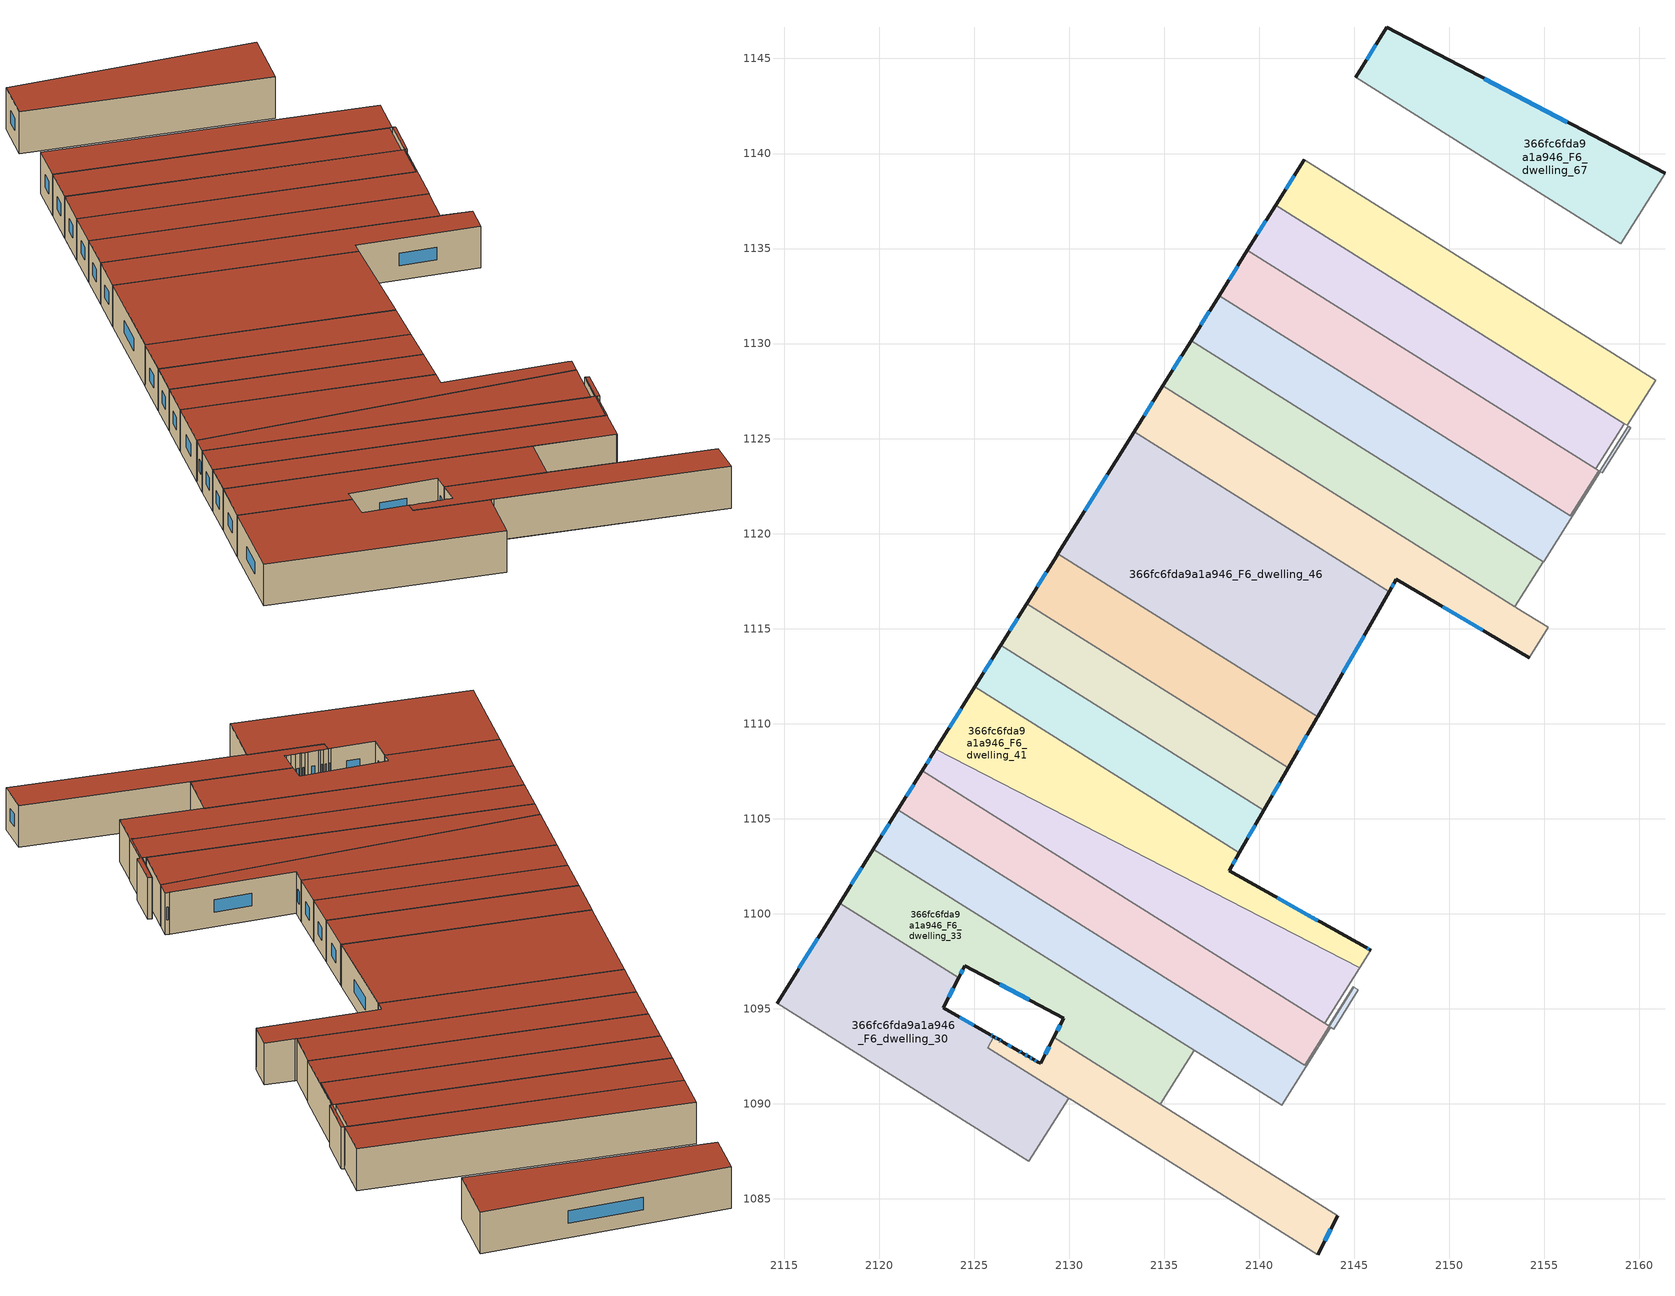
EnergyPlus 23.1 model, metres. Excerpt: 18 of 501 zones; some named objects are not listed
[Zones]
366fc6fda9a1a946_F6_dwelling_30
 floor to 366fc6fda9a1a946_F5_dwelling_30 (EU_floor_Construction): 2124.19,1096.63 2123.37,1095.07 2126.02,1093.54 2125.72,1092.96 2129.97,1090.3 2127.88,1086.98 2114.63,1095.29 2117.92,1100.57 z18
 wall outside (EU_wall_Construction): 2126.02,1093.54 2125.84,1093.65 2123.37,1095.07 2124.19,1096.63 / 2117.92,1100.57 2114.63,1095.29 z18:21
 wall to 366fc6fda9a1a946_F6_dwelling_33 (EU_wall_Construction): 2124.19,1096.63 2117.92,1100.57 z18:21
 wall to 366fc6fda9a1a946_F6_dwelling_28 (EU_wall_Construction): 2114.63,1095.29 2127.87,1086.99 2127.88,1086.98 2129.97,1090.3 z18:21
 wall to 366fc6fda9a1a946_F6_dwelling_32 (EU_wall_Construction): 2129.97,1090.3 2125.72,1092.96 2126.02,1093.54 z18:21
 window (EU_Window_Construction): 2123.65,1095.62 2123.9,1096.08 / 2124.97,1094.14 2124.23,1094.57 / 2125.96,1093.58 2125.9,1093.61 / 2116.77,1098.72 2115.78,1097.14 z19.05:19.95
 roof outside (EU_roof_Construction): 2127.88,1086.98 2129.97,1090.3 2125.72,1092.96 2126.02,1093.54 2123.37,1095.07 2124.19,1096.63 2117.92,1100.57 2114.63,1095.29 z21
366fc6fda9a1a946_F6_dwelling_32
 floor to 366fc6fda9a1a946_F5_dwelling_32 (EU_floor_Construction): 2144.14,1084.12 2143.09,1082.07 2125.72,1092.96 2126.03,1093.54 2126.28,1093.39 2126.47,1093.29 2126.54,1093.25 2127.18,1092.88 2127.32,1092.8 2127.53,1092.68 2127.59,1092.65 2127.89,1092.47 2128.11,1092.35 2128.37,1092.2 2128.5,1092.12 2129.2,1093.49 z18
 wall outside (EU_wall_Construction): 2129.2,1093.49 2128.5,1092.12 2128.37,1092.2 2128.11,1092.35 2127.89,1092.47 2127.59,1092.65 2127.53,1092.68 2127.32,1092.8 2127.18,1092.88 2126.54,1093.25 2126.47,1093.29 2126.28,1093.39 2126.03,1093.54 / 2143.09,1082.07 2144.14,1084.12 z18:21
 wall to 366fc6fda9a1a946_F6_dwelling_34 (EU_wall_Construction): 2144.14,1084.12 2134.79,1089.98 z18:21
 wall to 366fc6fda9a1a946_F6_dwelling_31 (EU_wall_Construction): 2130.17,1090.18 2143.09,1082.07 z18:21
 wall to 366fc6fda9a1a946_F6_dwelling_33 (EU_wall_Construction): 2134.79,1089.98 2129.2,1093.49 z18:21
 wall to 366fc6fda9a1a946_F6_dwelling_28 (EU_wall_Construction): 2129.97,1090.3 2130.04,1090.26 2130.17,1090.18 z18:21
 window (EU_Window_Construction): 2126.19,1093.45 2126.12,1093.49 / 2126.4,1093.32 2126.35,1093.36 / 2126.95,1093.01 2126.77,1093.12 / 2127.46,1092.72 2127.4,1092.76 / 2127.78,1092.54 2127.69,1092.59 / 2128.03,1092.39 2127.96,1092.43 / 2128.28,1092.25 2128.2,1092.3 / 2128.95,1093.01 2128.74,1092.6 / 2143.46,1082.79 2143.77,1083.4 z19.05:19.95
 roof outside (EU_roof_Construction): 2143.09,1082.07 2144.14,1084.12 2129.2,1093.49 2128.5,1092.12 2128.37,1092.2 2128.11,1092.35 2127.89,1092.47 2127.59,1092.65 2127.53,1092.68 2127.32,1092.8 2127.18,1092.88 2126.54,1093.25 2126.47,1093.29 2126.28,1093.39 2126.03,1093.54 2125.72,1092.96 z21
366fc6fda9a1a946_F6_dwelling_33
 floor to 366fc6fda9a1a946_F5_dwelling_33 (EU_floor_Construction): 2136.57,1092.83 2134.79,1089.98 2129.2,1093.49 2129.71,1094.49 2124.52,1097.26 2124.19,1096.63 2117.92,1100.57 2119.7,1103.41 z18
 wall outside (EU_wall_Construction): 2124.19,1096.63 2124.52,1097.26 2129.71,1094.49 2129.2,1093.49 / 2119.7,1103.41 2117.92,1100.57 z18:21
 wall to 366fc6fda9a1a946_F6_dwelling_34 (EU_wall_Construction): 2134.79,1089.98 2136.57,1092.83 z18:21
 wall to 366fc6fda9a1a946_F6_dwelling_35 (EU_wall_Construction): 2136.57,1092.83 2119.7,1103.41 z18:21
 window (EU_Window_Construction): 2126.34,1096.29 2127.89,1095.47 / 2124.3,1096.86 2124.4,1097.04 / 2119.08,1102.41 2118.54,1101.56 / 2129.53,1094.14 2129.38,1093.84 z19.05:19.95
 roof outside (EU_roof_Construction): 2134.79,1089.98 2136.57,1092.83 2119.7,1103.41 2117.92,1100.57 2124.19,1096.63 2124.52,1097.26 2129.71,1094.49 2129.2,1093.49 z21
366fc6fda9a1a946_F6_dwelling_35
 floor to 366fc6fda9a1a946_F5_dwelling_35 (EU_floor_Construction): 2144.98,1096.14 2145.21,1096 2143.92,1093.94 2143.77,1094.03 2142.48,1091.98 2142.47,1091.99 2141.18,1089.93 2141.16,1089.95 2119.7,1103.41 2120.98,1105.46 2142.27,1092.11 2142.4,1092.03 z18
 wall outside (EU_wall_Construction): 2120.98,1105.46 2119.7,1103.41 z18:21
 wall to 366fc6fda9a1a946_F6_dwelling_40 (EU_wall_Construction): 2143.92,1093.94 2145.21,1096 z18:21
 wall to 366fc6fda9a1a946_F6_dwelling_38 (EU_wall_Construction): 2142.48,1091.98 2143.77,1094.03 2143.92,1093.94 z18:21
 wall to 366fc6fda9a1a946_F6_dwelling_34 (EU_wall_Construction): 2136.57,1092.82 2141.16,1089.95 2141.18,1089.93 2142.47,1091.99 2142.48,1091.98 z18:21
 wall to 366fc6fda9a1a946_F6_dwelling_37 (EU_wall_Construction): 2144.98,1096.14 2142.4,1092.03 2142.27,1092.11 2120.98,1105.46 z18:21
 wall to 366fc6fda9a1a946_F6_dwelling_42 (EU_wall_Construction): 2145.21,1096 2144.98,1096.14 z18:21
 window (EU_Window_Construction): 2120.53,1104.74 2120.15,1104.13 z19.05:19.95
 roof outside (EU_roof_Construction): 2142.48,1091.98 2143.77,1094.03 2143.92,1093.94 2145.21,1096 2144.98,1096.14 2142.4,1092.03 2142.27,1092.11 2120.98,1105.46 2119.7,1103.41 2141.16,1089.95 2141.18,1089.93 2142.47,1091.99 z21
366fc6fda9a1a946_F6_dwelling_37
 floor to 366fc6fda9a1a946_F5_dwelling_37 (EU_floor_Construction): 2144.95,1096.16 2144.98,1096.14 2142.4,1092.03 2120.98,1105.46 2122.27,1107.52 2143.66,1094.1 z18
 wall outside (EU_wall_Construction): 2122.27,1107.52 2120.98,1105.46 z18:21
 wall to 366fc6fda9a1a946_F6_dwelling_42 (EU_wall_Construction): 2144.98,1096.14 2144.95,1096.16 2143.66,1094.1 2143.44,1094.24 z18:21
 wall to 366fc6fda9a1a946_F6_dwelling_39 (EU_wall_Construction): 2143.44,1094.24 2122.27,1107.52 z18:21
 window (EU_Window_Construction): 2121.82,1106.8 2121.43,1106.18 z19.05:19.95
 roof outside (EU_roof_Construction): 2143.66,1094.1 2122.27,1107.52 2120.98,1105.46 2142.4,1092.03 2144.98,1096.14 2144.95,1096.16 z21
366fc6fda9a1a946_F6_dwelling_39
 floor to 366fc6fda9a1a946_F5_dwelling_39 (EU_floor_Construction): 2145.28,1097.16 2143.44,1094.24 2122.27,1107.52 2122.91,1108.55 2122.97,1108.65 z18
 wall outside (EU_wall_Construction): 2122.97,1108.65 2122.91,1108.55 2122.27,1107.52 z18:21
 wall to 366fc6fda9a1a946_F6_dwelling_41 (EU_wall_Construction): 2145.28,1097.16 2122.97,1108.65 z18:21
 wall to 366fc6fda9a1a946_F6_dwelling_42 (EU_wall_Construction): 2143.44,1094.24 2145.28,1097.16 z18:21
 window (EU_Window_Construction): 2122.69,1108.19 2122.49,1107.88 z19.05:19.95
 roof outside (EU_roof_Construction): 2143.44,1094.24 2145.28,1097.16 2122.97,1108.65 2122.91,1108.55 2122.27,1107.52 z21
366fc6fda9a1a946_F6_dwelling_41
 floor to 366fc6fda9a1a946_F5_dwelling_41 (EU_floor_Construction): 2138.96,1103.21 2138.42,1102.26 2145.6,1098.23 2145.86,1098.09 2145.28,1097.16 2122.97,1108.65 2125.03,1111.94 z18
 wall outside (EU_wall_Construction): 2145.86,1098.09 2145.6,1098.23 2138.42,1102.26 2138.96,1103.21 / 2125.03,1111.94 2122.97,1108.65 z18:21
 wall to 366fc6fda9a1a946_F6_dwelling_43 (EU_wall_Construction): 2138.96,1103.21 2125.03,1111.94 z18:21
 wall to 366fc6fda9a1a946_F6_dwelling_42 (EU_wall_Construction): 2145.28,1097.16 2145.86,1098.09 z18:21
 window (EU_Window_Construction): 2138.61,1102.59 2138.77,1102.88 / 2143.08,1099.65 2140.94,1100.85 / 2145.77,1098.14 2145.69,1098.18 / 2124.31,1110.79 2123.69,1109.8 z19.05:19.95
 roof outside (EU_roof_Construction): 2145.28,1097.16 2145.86,1098.09 2145.6,1098.23 2138.42,1102.26 2138.96,1103.21 2125.03,1111.94 2122.97,1108.65 z21
366fc6fda9a1a946_F6_dwelling_43
 floor to 366fc6fda9a1a946_F5_dwelling_43 (EU_floor_Construction): 2140.24,1105.45 2138.96,1103.21 2125.03,1111.94 2126.4,1114.13 z18
 wall outside (EU_wall_Construction): 2126.4,1114.13 2125.03,1111.94 / 2138.96,1103.21 2140.24,1105.45 z18:21
 wall to 366fc6fda9a1a946_F6_dwelling_44 (EU_wall_Construction): 2140.24,1105.45 2126.4,1114.13 z18:21
 window (EU_Window_Construction): 2125.92,1113.36 2125.51,1112.71 / 2139.41,1103.99 2139.79,1104.66 z19.05:19.95
 roof outside (EU_roof_Construction): 2138.96,1103.21 2140.24,1105.45 2126.4,1114.13 2125.03,1111.94 z21
366fc6fda9a1a946_F6_dwelling_44
 floor to 366fc6fda9a1a946_F5_dwelling_44 (EU_floor_Construction): 2141.53,1107.69 2140.24,1105.45 2126.4,1114.13 2127.77,1116.32 z18
 wall outside (EU_wall_Construction): 2140.24,1105.45 2141.53,1107.69 / 2127.77,1116.32 2126.4,1114.13 z18:21
 wall to 366fc6fda9a1a946_F6_dwelling_45 (EU_wall_Construction): 2141.53,1107.69 2127.77,1116.32 z18:21
 window (EU_Window_Construction): 2140.69,1106.23 2141.08,1106.9 / 2127.29,1115.55 2126.88,1114.9 z19.05:19.95
 roof outside (EU_roof_Construction): 2140.24,1105.45 2141.53,1107.69 2127.77,1116.32 2126.4,1114.13 z21
366fc6fda9a1a946_F6_dwelling_45
 floor to 366fc6fda9a1a946_F5_dwelling_45 (EU_floor_Construction): 2143.07,1110.38 2143.03,1110.3 2141.53,1107.69 2127.77,1116.32 2129.36,1118.87 2129.41,1118.95 z18
 wall outside (EU_wall_Construction): 2129.41,1118.95 2129.36,1118.87 2127.77,1116.32 / 2141.53,1107.69 2143.03,1110.3 2143.07,1110.38 z18:21
 wall to 366fc6fda9a1a946_F6_dwelling_46 (EU_wall_Construction): 2143.07,1110.38 2129.41,1118.95 z18:21
 window (EU_Window_Construction): 2142.05,1108.61 2142.5,1109.39 / 2128.8,1117.98 2128.33,1117.22 z19.05:19.95
 roof outside (EU_roof_Construction): 2141.53,1107.69 2143.03,1110.3 2143.07,1110.38 2129.41,1118.95 2129.36,1118.87 2127.77,1116.32 z21
366fc6fda9a1a946_F6_dwelling_46
 floor to 366fc6fda9a1a946_F5_dwelling_46 (EU_floor_Construction): 2146.83,1116.94 2143.07,1110.38 2129.41,1118.95 2133.41,1125.36 z18
 wall outside (EU_wall_Construction): 2143.07,1110.38 2146.83,1116.94 / 2133.41,1125.36 2129.41,1118.95 z18:21
 wall to 366fc6fda9a1a946_F6_dwelling_51 (EU_wall_Construction): 2146.83,1116.94 2133.41,1125.36 z18:21
 window (EU_Window_Construction): 2144.39,1112.68 2145.51,1114.64 / 2132.01,1123.11 2130.81,1121.2 z19.05:19.95
 roof outside (EU_roof_Construction): 2143.07,1110.38 2146.83,1116.94 2133.41,1125.36 2129.41,1118.95 z21
366fc6fda9a1a946_F6_dwelling_51
 floor to 366fc6fda9a1a946_F5_dwelling_51 (EU_floor_Construction): 2155.2,1115.06 2154.2,1113.47 2147.21,1117.59 2146.83,1116.94 2133.41,1125.36 2134.93,1127.78 z18
 wall outside (EU_wall_Construction): 2134.93,1127.78 2133.41,1125.36 / 2146.83,1116.94 2147.21,1117.59 2154.2,1113.47 z18:21
 wall to 366fc6fda9a1a946_F6_dwelling_52 (EU_wall_Construction): 2154.2,1113.47 2155.2,1115.06 z18:21
 wall to 366fc6fda9a1a946_F6_dwelling_53 (EU_wall_Construction): 2153.45,1116.16 2134.93,1127.78 z18:21
 wall to 366fc6fda9a1a946_F6_dwelling_58 (EU_wall_Construction): 2153.51,1116.12 2153.46,1116.16 z18:21
 wall to 366fc6fda9a1a946_F6_dwelling_54 (EU_wall_Construction): 2155.2,1115.06 2153.53,1116.11 z18:21
 wall to 366fc6fda9a1a946_F6_dwelling_56 (EU_wall_Construction): 2153.53,1116.11 2153.51,1116.12 z18:21
 window (EU_Window_Construction): 2134.4,1126.93 2133.94,1126.21 / 2149.66,1116.15 2151.75,1114.92 / 2146.96,1117.17 2147.08,1117.36 z19.05:19.95
 roof outside (EU_roof_Construction): 2154.2,1113.47 2155.2,1115.06 2134.93,1127.78 2133.41,1125.36 2146.83,1116.94 2147.21,1117.59 z21
366fc6fda9a1a946_F6_dwelling_53
 floor to 366fc6fda9a1a946_F5_dwelling_53 (EU_floor_Construction): 2154.94,1118.53 2153.45,1116.16 2134.93,1127.78 2136.41,1130.15 z18
 wall outside (EU_wall_Construction): 2136.41,1130.15 2134.93,1127.78 z18:21
 wall to 366fc6fda9a1a946_F6_dwelling_58 (EU_wall_Construction): 2153.45,1116.16 2154.94,1118.53 z18:21
 wall to 366fc6fda9a1a946_F6_dwelling_55 (EU_wall_Construction): 2154.94,1118.53 2136.41,1130.15 z18:21
 window (EU_Window_Construction): 2135.89,1129.32 2135.45,1128.61 z19.05:19.95
 roof outside (EU_roof_Construction): 2153.45,1116.16 2154.94,1118.53 2136.41,1130.15 2134.93,1127.78 z21
366fc6fda9a1a946_F6_dwelling_55
 floor to 366fc6fda9a1a946_F5_dwelling_55 (EU_floor_Construction): 2159.41,1125.66 2159.55,1125.57 2158.06,1123.19 2157.94,1123.26 2154.97,1118.51 2136.41,1130.15 2137.89,1132.53 2156.42,1120.91 z18
 wall outside (EU_wall_Construction): 2137.89,1132.53 2136.41,1130.15 z18:21
 wall to 366fc6fda9a1a946_F6_dwelling_60 (EU_wall_Construction): 2158.06,1123.19 2159.55,1125.57 z18:21
 wall to 366fc6fda9a1a946_F6_dwelling_62 (EU_wall_Construction): 2159.55,1125.57 2159.41,1125.66 2156.42,1120.91 2156.36,1120.94 z18:21
 wall to 366fc6fda9a1a946_F6_dwelling_58 (EU_wall_Construction): 2154.94,1118.53 2154.97,1118.51 2157.94,1123.26 2158.06,1123.19 z18:21
 wall to 366fc6fda9a1a946_F6_dwelling_57 (EU_wall_Construction): 2156.36,1120.94 2137.89,1132.53 z18:21
 window (EU_Window_Construction): 2137.37,1131.7 2136.93,1130.99 z19.05:19.95
 roof outside (EU_roof_Construction): 2156.42,1120.91 2137.89,1132.53 2136.41,1130.15 2154.97,1118.51 2157.94,1123.26 2158.06,1123.19 2159.55,1125.57 2159.41,1125.66 z21
366fc6fda9a1a946_F6_dwelling_57
 floor to 366fc6fda9a1a946_F5_dwelling_57 (EU_floor_Construction): 2157.85,1123.32 2156.36,1120.94 2137.89,1132.53 2139.38,1134.91 z18
 wall outside (EU_wall_Construction): 2139.38,1134.91 2137.89,1132.53 z18:21
 wall to 366fc6fda9a1a946_F6_dwelling_62 (EU_wall_Construction): 2156.36,1120.94 2157.85,1123.32 2157.71,1123.41 z18:21
 wall to 366fc6fda9a1a946_F6_dwelling_59 (EU_wall_Construction): 2157.71,1123.41 2139.38,1134.91 z18:21
 window (EU_Window_Construction): 2138.86,1134.07 2138.41,1133.36 z19.05:19.95
 roof outside (EU_roof_Construction): 2156.36,1120.94 2157.85,1123.32 2139.38,1134.91 2137.89,1132.53 z21
366fc6fda9a1a946_F6_dwelling_59
 floor to 366fc6fda9a1a946_F5_dwelling_59 (EU_floor_Construction): 2159.2,1125.79 2157.71,1123.41 2139.38,1134.91 2140.87,1137.29 z18
 wall outside (EU_wall_Construction): 2140.87,1137.29 2139.38,1134.91 z18:21
 wall to 366fc6fda9a1a946_F6_dwelling_62 (EU_wall_Construction): 2157.71,1123.41 2159.2,1125.79 z18:21
 wall to 366fc6fda9a1a946_F6_dwelling_61 (EU_wall_Construction): 2159.2,1125.79 2140.87,1137.29 z18:21
 window (EU_Window_Construction): 2140.35,1136.45 2139.9,1135.74 z19.05:19.95
 roof outside (EU_roof_Construction): 2157.71,1123.41 2159.2,1125.79 2140.87,1137.29 2139.38,1134.91 z21
366fc6fda9a1a946_F6_dwelling_61
 floor to 366fc6fda9a1a946_F5_dwelling_61 (EU_floor_Construction): 2160.85,1128.08 2159.36,1125.69 2140.87,1137.29 2142.36,1139.67 z18
 wall outside (EU_wall_Construction): 2142.36,1139.67 2140.87,1137.29 z18:21
 wall to 366fc6fda9a1a946_F6_dwelling_62 (EU_wall_Construction): 2159.2,1125.79 2159.36,1125.69 2160.85,1128.08 z18:21
 wall to 366fc6fda9a1a946_F6_dwelling_63 (EU_wall_Construction): 2160.85,1128.08 2142.36,1139.67 z18:21
 window (EU_Window_Construction): 2141.84,1138.84 2141.39,1138.13 z19.05:19.95
 roof outside (EU_roof_Construction): 2159.36,1125.69 2160.85,1128.08 2142.36,1139.67 2140.87,1137.29 z21
366fc6fda9a1a946_F6_dwelling_67
 floor to 366fc6fda9a1a946_F5_dwelling_67 (EU_floor_Construction): 2161.35,1138.95 2159.03,1135.26 2145.07,1144.01 2146.71,1146.63 z18
 wall outside (EU_wall_Construction): 2161.35,1138.95 2146.71,1146.63 2145.07,1144.01 z18:21
 wall to 366fc6fda9a1a946_F6_dwelling_69 (EU_wall_Construction): 2159.03,1135.26 2161.35,1138.95 z18:21
 wall to 366fc6fda9a1a946_F6_dwelling_65 (EU_wall_Construction): 2145.07,1144.01 2159.03,1135.26 z18:21
 window (EU_Window_Construction): 2156.21,1141.65 2151.84,1143.94 / 2146.13,1145.71 2145.64,1144.93 z19.05:19.95
 roof outside (EU_roof_Construction): 2159.03,1135.26 2161.35,1138.95 2146.71,1146.63 2145.07,1144.01 z21
[Building]
EU S2 Campaign: North Axis=0; Terrain=City; Solar Distribution=FullExterior
[Site:Location]
Bologna: Latitude=44.5; Longitude=11.25; Time Zone=1; Elevation=37
[SizingPeriod:WeatherFileDays]
AnnualSizingPeriod: Begin Month=1; Begin Day of Month=1; End Month=12; End Day of Month=31; Day of Week for Start Day=Monday; Use Weather File Daylight Saving Period=No; Use Weather File Rain and Snow Indicators=No
[MATERIAL]
EU_InternalMass_Material: Roughness=MediumRough; Thickness=0.1; Conductivity=1; Density=1800; Specific Heat=900; Thermal Absorptance=0.9; Solar Absorptance=0.7; Visible Absorptance=0.7
[MATERIAL:NOMASS] Roughness=MediumRough; Thermal Absorptance=0.9; Solar Absorptance=0.7; Visible Absorptance=0.7
Name | Thermal Resistance
EU_wall_NoMass | 0.890213
EU_roof_NoMass | 0.636128
EU_floor_NoMass | 0.79516
[WINDOWMATERIAL:SIMPLEGLAZINGSYSTEM]
EU_Window_SimpleGlazing: UFactor=4.49146; Solar Heat Gain Coefficient=0.85; Visible Transmittance=0.85
[CONSTRUCTION]
EU_wall_Construction: EU_wall_NoMass
EU_roof_Construction: EU_roof_NoMass
EU_floor_Construction: EU_floor_NoMass
EU_Window_Construction: EU_Window_SimpleGlazing
EU_InternalMass_Construction: EU_InternalMass_Material
[ZONE] Type=1; Multiplier=1; Ceiling Height=autocalculate; Floor Area=autocalculate; Part of Total Floor Area=Yes
Name | Volume
366fc6fda9a1a946_F6_dwelling_30 | 241.132
366fc6fda9a1a946_F6_dwelling_32 | 127.389
366fc6fda9a1a946_F6_dwelling_33; 366fc6fda9a1a946_F6_dwelling_51 | 184.225
366fc6fda9a1a946_F6_dwelling_35 | 187.009
366fc6fda9a1a946_F6_dwelling_37 | 184.266
366fc6fda9a1a946_F6_dwelling_39 | 179.153
366fc6fda9a1a946_F6_dwelling_41 | 189.309
366fc6fda9a1a946_F6_dwelling_43 | 126.836
366fc6fda9a1a946_F6_dwelling_44 | 126.448
366fc6fda9a1a946_F6_dwelling_45 | 150.309
366fc6fda9a1a946_F6_dwelling_46 | 362.323
366fc6fda9a1a946_F6_dwelling_53 | 183.493
366fc6fda9a1a946_F6_dwelling_55 | 185.828
366fc6fda9a1a946_F6_dwelling_57 | 183.452
366fc6fda9a1a946_F6_dwelling_59 | 182.357
366fc6fda9a1a946_F6_dwelling_61 | 184.218
366fc6fda9a1a946_F6_dwelling_67 | 184.226
[INTERNALMASS] Construction=EU_InternalMass_Construction
Name | Zone or ZoneList | Surface Area
366fc6fda9a1a946_F6_dwelling_30_EU_InternalMass | 366fc6fda9a1a946_F6_dwelling_30 | 80.3786
366fc6fda9a1a946_F6_dwelling_32_EU_InternalMass | 366fc6fda9a1a946_F6_dwelling_32 | 42.463
366fc6fda9a1a946_F6_dwelling_33_EU_InternalMass | 366fc6fda9a1a946_F6_dwelling_33 | 61.408
366fc6fda9a1a946_F6_dwelling_35_EU_InternalMass | 366fc6fda9a1a946_F6_dwelling_35 | 62.3361
366fc6fda9a1a946_F6_dwelling_37_EU_InternalMass | 366fc6fda9a1a946_F6_dwelling_37 | 61.4221
366fc6fda9a1a946_F6_dwelling_39_EU_InternalMass | 366fc6fda9a1a946_F6_dwelling_39 | 59.7131
366fc6fda9a1a946_F6_dwelling_41_EU_InternalMass | 366fc6fda9a1a946_F6_dwelling_41 | 63.1084
366fc6fda9a1a946_F6_dwelling_43_EU_InternalMass | 366fc6fda9a1a946_F6_dwelling_43 | 42.2725
366fc6fda9a1a946_F6_dwelling_44_EU_InternalMass | 366fc6fda9a1a946_F6_dwelling_44 | 42.1512
366fc6fda9a1a946_F6_dwelling_45_EU_InternalMass | 366fc6fda9a1a946_F6_dwelling_45 | 50.1046
366fc6fda9a1a946_F6_dwelling_46_EU_InternalMass | 366fc6fda9a1a946_F6_dwelling_46 | 120.777
366fc6fda9a1a946_F6_dwelling_51_EU_InternalMass | 366fc6fda9a1a946_F6_dwelling_51 | 61.4079
366fc6fda9a1a946_F6_dwelling_53_EU_InternalMass | 366fc6fda9a1a946_F6_dwelling_53 | 61.1676
366fc6fda9a1a946_F6_dwelling_55_EU_InternalMass | 366fc6fda9a1a946_F6_dwelling_55 | 61.9373
366fc6fda9a1a946_F6_dwelling_57_EU_InternalMass | 366fc6fda9a1a946_F6_dwelling_57 | 61.1563
366fc6fda9a1a946_F6_dwelling_59_EU_InternalMass | 366fc6fda9a1a946_F6_dwelling_59 | 60.794
366fc6fda9a1a946_F6_dwelling_61_EU_InternalMass | 366fc6fda9a1a946_F6_dwelling_61 | 61.406
366fc6fda9a1a946_F6_dwelling_67_EU_InternalMass | 366fc6fda9a1a946_F6_dwelling_67 | 61.41
[OTHEREQUIPMENT] Fuel Type=Electricity; Design Level Calculation Method=Watts/Area; Power per Zone Floor Area=1; Fraction Latent=0; Fraction Radiant=0; Fraction Lost=0; Carbon Dioxide Generation Rate=0; EndUse Subcategory=EU_Step8_InternalGains
Name | Zone or ZoneList or Space or SpaceList | Schedule
EU_Step8_InternalGain_366fc6fda9a1a946_F6_dwelling_30_f000 | 366fc6fda9a1a946_F6_dwelling_30 | EU_Step8_GainSchedule_366fc6fda9a1a946_F6_dwelling_30_f000
EU_Step8_InternalGain_366fc6fda9a1a946_F6_dwelling_32_f000 | 366fc6fda9a1a946_F6_dwelling_32 | EU_Step8_GainSchedule_366fc6fda9a1a946_F6_dwelling_32_f000
EU_Step8_InternalGain_366fc6fda9a1a946_F6_dwelling_33_f000 | 366fc6fda9a1a946_F6_dwelling_33 | EU_Step8_GainSchedule_366fc6fda9a1a946_F6_dwelling_33_f000
EU_Step8_InternalGain_366fc6fda9a1a946_F6_dwelling_35_f000 | 366fc6fda9a1a946_F6_dwelling_35 | EU_Step8_GainSchedule_366fc6fda9a1a946_F6_dwelling_35_f000
EU_Step8_InternalGain_366fc6fda9a1a946_F6_dwelling_37_f000 | 366fc6fda9a1a946_F6_dwelling_37 | EU_Step8_GainSchedule_366fc6fda9a1a946_F6_dwelling_37_f000
EU_Step8_InternalGain_366fc6fda9a1a946_F6_dwelling_39_f000 | 366fc6fda9a1a946_F6_dwelling_39 | EU_Step8_GainSchedule_366fc6fda9a1a946_F6_dwelling_39_f000
EU_Step8_InternalGain_366fc6fda9a1a946_F6_dwelling_41_f000 | 366fc6fda9a1a946_F6_dwelling_41 | EU_Step8_GainSchedule_366fc6fda9a1a946_F6_dwelling_41_f000
EU_Step8_InternalGain_366fc6fda9a1a946_F6_dwelling_43_f000 | 366fc6fda9a1a946_F6_dwelling_43 | EU_Step8_GainSchedule_366fc6fda9a1a946_F6_dwelling_43_f000
EU_Step8_InternalGain_366fc6fda9a1a946_F6_dwelling_44_f000 | 366fc6fda9a1a946_F6_dwelling_44 | EU_Step8_GainSchedule_366fc6fda9a1a946_F6_dwelling_44_f000
EU_Step8_InternalGain_366fc6fda9a1a946_F6_dwelling_45_f000 | 366fc6fda9a1a946_F6_dwelling_45 | EU_Step8_GainSchedule_366fc6fda9a1a946_F6_dwelling_45_f000
EU_Step8_InternalGain_366fc6fda9a1a946_F6_dwelling_46_f000 | 366fc6fda9a1a946_F6_dwelling_46 | EU_Step8_GainSchedule_366fc6fda9a1a946_F6_dwelling_46_f000
EU_Step8_InternalGain_366fc6fda9a1a946_F6_dwelling_51_f000 | 366fc6fda9a1a946_F6_dwelling_51 | EU_Step8_GainSchedule_366fc6fda9a1a946_F6_dwelling_51_f000
EU_Step8_InternalGain_366fc6fda9a1a946_F6_dwelling_53_f000 | 366fc6fda9a1a946_F6_dwelling_53 | EU_Step8_GainSchedule_366fc6fda9a1a946_F6_dwelling_53_f000
EU_Step8_InternalGain_366fc6fda9a1a946_F6_dwelling_55_f000 | 366fc6fda9a1a946_F6_dwelling_55 | EU_Step8_GainSchedule_366fc6fda9a1a946_F6_dwelling_55_f000
EU_Step8_InternalGain_366fc6fda9a1a946_F6_dwelling_57_f000 | 366fc6fda9a1a946_F6_dwelling_57 | EU_Step8_GainSchedule_366fc6fda9a1a946_F6_dwelling_57_f000
EU_Step8_InternalGain_366fc6fda9a1a946_F6_dwelling_59_f000 | 366fc6fda9a1a946_F6_dwelling_59 | EU_Step8_GainSchedule_366fc6fda9a1a946_F6_dwelling_59_f000
EU_Step8_InternalGain_366fc6fda9a1a946_F6_dwelling_61_f000 | 366fc6fda9a1a946_F6_dwelling_61 | EU_Step8_GainSchedule_366fc6fda9a1a946_F6_dwelling_61_f000
EU_Step8_InternalGain_366fc6fda9a1a946_F6_dwelling_67_f000 | 366fc6fda9a1a946_F6_dwelling_67 | EU_Step8_GainSchedule_366fc6fda9a1a946_F6_dwelling_67_f000
[ZONEVENTILATION:DESIGNFLOWRATE] Schedule=EU_AlwaysOn; Design Flow Rate Calculation Method=AirChanges/Hour; Air Changes per Hour=0.718634; Ventilation Type=Natural; Fan Pressure Rise=0; Fan Total Efficiency=1; Constant Term Coefficient=1; Temperature Term Coefficient=0; Velocity Term Coefficient=0; Velocity Squared Term Coefficient=0; Minimum Indoor Temperature=-100; Maximum Indoor Temperature=100; Delta Temperature=-100; Minimum Outdoor Temperature=-100; Maximum Outdoor Temperature=100; Maximum Wind Speed=40
Name | Zone or ZoneList or Space or SpaceList
EU_ConstantAir_366fc6fda9a1a946_F6_dwelling_30 | 366fc6fda9a1a946_F6_dwelling_30
EU_ConstantAir_366fc6fda9a1a946_F6_dwelling_32 | 366fc6fda9a1a946_F6_dwelling_32
EU_ConstantAir_366fc6fda9a1a946_F6_dwelling_33 | 366fc6fda9a1a946_F6_dwelling_33
EU_ConstantAir_366fc6fda9a1a946_F6_dwelling_35 | 366fc6fda9a1a946_F6_dwelling_35
EU_ConstantAir_366fc6fda9a1a946_F6_dwelling_37 | 366fc6fda9a1a946_F6_dwelling_37
EU_ConstantAir_366fc6fda9a1a946_F6_dwelling_39 | 366fc6fda9a1a946_F6_dwelling_39
EU_ConstantAir_366fc6fda9a1a946_F6_dwelling_41 | 366fc6fda9a1a946_F6_dwelling_41
EU_ConstantAir_366fc6fda9a1a946_F6_dwelling_43 | 366fc6fda9a1a946_F6_dwelling_43
EU_ConstantAir_366fc6fda9a1a946_F6_dwelling_44 | 366fc6fda9a1a946_F6_dwelling_44
EU_ConstantAir_366fc6fda9a1a946_F6_dwelling_45 | 366fc6fda9a1a946_F6_dwelling_45
EU_ConstantAir_366fc6fda9a1a946_F6_dwelling_46 | 366fc6fda9a1a946_F6_dwelling_46
EU_ConstantAir_366fc6fda9a1a946_F6_dwelling_51 | 366fc6fda9a1a946_F6_dwelling_51
EU_ConstantAir_366fc6fda9a1a946_F6_dwelling_53 | 366fc6fda9a1a946_F6_dwelling_53
EU_ConstantAir_366fc6fda9a1a946_F6_dwelling_55 | 366fc6fda9a1a946_F6_dwelling_55
EU_ConstantAir_366fc6fda9a1a946_F6_dwelling_57 | 366fc6fda9a1a946_F6_dwelling_57
EU_ConstantAir_366fc6fda9a1a946_F6_dwelling_59 | 366fc6fda9a1a946_F6_dwelling_59
EU_ConstantAir_366fc6fda9a1a946_F6_dwelling_61 | 366fc6fda9a1a946_F6_dwelling_61
EU_ConstantAir_366fc6fda9a1a946_F6_dwelling_67 | 366fc6fda9a1a946_F6_dwelling_67
[HVACTEMPLATE:ZONE:IDEALLOADSAIRSYSTEM] System Availability Schedule=EU_AlwaysOn; Maximum Heating Supply Air Temperature=50; Minimum Cooling Supply Air Temperature=13; Maximum Heating Supply Air Humidity Ratio=0.0156; Minimum Cooling Supply Air Humidity Ratio=0.0077; Heating Limit=NoLimit; Cooling Limit=NoLimit; Heating Availability Schedule=EU_AlwaysOn; Cooling Availability Schedule=EU_CoolingOff; Dehumidification Control Type=ConstantSensibleHeatRatio; Cooling Sensible Heat Ratio=0.7; Dehumidification Setpoint=60; Humidification Control Type=None; Humidification Setpoint=30; Outdoor Air Method=None; Outdoor Air Flow Rate per Person=0.00944; Outdoor Air Flow Rate per Zone Floor Area=0; Outdoor Air Flow Rate per Zone=0; Demand Controlled Ventilation Type=None; Outdoor Air Economizer Type=NoEconomizer; Heat Recovery Type=None; Sensible Heat Recovery Effectiveness=0.7; Latent Heat Recovery Effectiveness=0.65
Name | Template Thermostat
366fc6fda9a1a946_F6_dwelling_30 | EU_HeatOnly_366fc6fda9a1a946_F6_dwelling_30
366fc6fda9a1a946_F6_dwelling_32 | EU_HeatOnly_366fc6fda9a1a946_F6_dwelling_32
366fc6fda9a1a946_F6_dwelling_33 | EU_HeatOnly_366fc6fda9a1a946_F6_dwelling_33
366fc6fda9a1a946_F6_dwelling_35 | EU_HeatOnly_366fc6fda9a1a946_F6_dwelling_35
366fc6fda9a1a946_F6_dwelling_37 | EU_HeatOnly_366fc6fda9a1a946_F6_dwelling_37
366fc6fda9a1a946_F6_dwelling_39 | EU_HeatOnly_366fc6fda9a1a946_F6_dwelling_39
366fc6fda9a1a946_F6_dwelling_41 | EU_HeatOnly_366fc6fda9a1a946_F6_dwelling_41
366fc6fda9a1a946_F6_dwelling_43 | EU_HeatOnly_366fc6fda9a1a946_F6_dwelling_43
366fc6fda9a1a946_F6_dwelling_44 | EU_HeatOnly_366fc6fda9a1a946_F6_dwelling_44
366fc6fda9a1a946_F6_dwelling_45 | EU_HeatOnly_366fc6fda9a1a946_F6_dwelling_45
366fc6fda9a1a946_F6_dwelling_46 | EU_HeatOnly_366fc6fda9a1a946_F6_dwelling_46
366fc6fda9a1a946_F6_dwelling_51 | EU_HeatOnly_366fc6fda9a1a946_F6_dwelling_51
366fc6fda9a1a946_F6_dwelling_53 | EU_HeatOnly_366fc6fda9a1a946_F6_dwelling_53
366fc6fda9a1a946_F6_dwelling_55 | EU_HeatOnly_366fc6fda9a1a946_F6_dwelling_55
366fc6fda9a1a946_F6_dwelling_57 | EU_HeatOnly_366fc6fda9a1a946_F6_dwelling_57
366fc6fda9a1a946_F6_dwelling_59 | EU_HeatOnly_366fc6fda9a1a946_F6_dwelling_59
366fc6fda9a1a946_F6_dwelling_61 | EU_HeatOnly_366fc6fda9a1a946_F6_dwelling_61
366fc6fda9a1a946_F6_dwelling_67 | EU_HeatOnly_366fc6fda9a1a946_F6_dwelling_67
[SIZING:ZONE] Zone Cooling Design Supply Air Temperature Input Method=SupplyAirTemperature; Zone Cooling Design Supply Air Temperature=13; Zone Heating Design Supply Air Temperature Input Method=SupplyAirTemperature; Zone Heating Design Supply Air Temperature=50; Zone Cooling Design Supply Air Humidity Ratio=0.008; Zone Heating Design Supply Air Humidity Ratio=0.008; Cooling Design Air Flow Method=DesignDay; Cooling Design Air Flow Rate=0; Cooling Minimum Air Flow per Zone Floor Area=0.000762; Cooling Minimum Air Flow=0; Cooling Minimum Air Flow Fraction=0.2; Heating Design Air Flow Method=DesignDay; Heating Design Air Flow Rate=0; Heating Maximum Air Flow per Zone Floor Area=0.002032; Heating Maximum Air Flow=0.141576; Heating Maximum Air Flow Fraction=0.3; Account for Dedicated Outdoor Air System=No; Dedicated Outdoor Air System Control Strategy=NeutralSupplyAir; Dedicated Outdoor Air Low Setpoint Temperature for Design=autosize; Dedicated Outdoor Air High Setpoint Temperature for Design=autosize; Zone Load Sizing Method=Sensible Load Only No Latent Load; Zone Latent Cooling Design Supply Air Humidity Ratio Input Method=HumidityRatioDifference; Zone Cooling Design Supply Air Humidity Ratio Difference=0.005; Zone Latent Heating Design Supply Air Humidity Ratio Input Method=HumidityRatioDifference; Zone Humidification Design Supply Air Humidity Ratio Difference=0.005
366fc6fda9a1a946_F6_dwelling_30; 366fc6fda9a1a946_F6_dwelling_32; 366fc6fda9a1a946_F6_dwelling_33; 366fc6fda9a1a946_F6_dwelling_35; 366fc6fda9a1a946_F6_dwelling_37; 366fc6fda9a1a946_F6_dwelling_39; 366fc6fda9a1a946_F6_dwelling_41; 366fc6fda9a1a946_F6_dwelling_43; 366fc6fda9a1a946_F6_dwelling_44; 366fc6fda9a1a946_F6_dwelling_45; 366fc6fda9a1a946_F6_dwelling_46; 366fc6fda9a1a946_F6_dwelling_51; 366fc6fda9a1a946_F6_dwelling_53; 366fc6fda9a1a946_F6_dwelling_55; 366fc6fda9a1a946_F6_dwelling_57; 366fc6fda9a1a946_F6_dwelling_59; 366fc6fda9a1a946_F6_dwelling_61; 366fc6fda9a1a946_F6_dwelling_67
[SCHEDULE:CONSTANT]
Name | Hourly Value
EU_AlwaysOn | 1
EU_CoolingOff | 0
[SCHEDULE:FILE] Column Number=1; Rows to Skip at Top=0; Number of Hours of Data=8760; Column Separator=Comma; Interpolate to Timestep=No; Minutes per Item=60; Adjust Schedule for Daylight Savings=Yes
Name | File
EU_Step8_GainSchedule_366fc6fda9a1a946_F6_dwelling_30_f000 | ../../schedules/366fc6fda9a1a946/366fc6fda9a1a946_F6_dwelling_30_f000_gain.csv
EU_Step8_GainSchedule_366fc6fda9a1a946_F6_dwelling_32_f000 | ../../schedules/366fc6fda9a1a946/366fc6fda9a1a946_F6_dwelling_32_f000_gain.csv
EU_Step8_GainSchedule_366fc6fda9a1a946_F6_dwelling_33_f000 | ../../schedules/366fc6fda9a1a946/366fc6fda9a1a946_F6_dwelling_33_f000_gain.csv
EU_Step8_GainSchedule_366fc6fda9a1a946_F6_dwelling_35_f000 | ../../schedules/366fc6fda9a1a946/366fc6fda9a1a946_F6_dwelling_35_f000_gain.csv
EU_Step8_GainSchedule_366fc6fda9a1a946_F6_dwelling_37_f000 | ../../schedules/366fc6fda9a1a946/366fc6fda9a1a946_F6_dwelling_37_f000_gain.csv
EU_Step8_GainSchedule_366fc6fda9a1a946_F6_dwelling_39_f000 | ../../schedules/366fc6fda9a1a946/366fc6fda9a1a946_F6_dwelling_39_f000_gain.csv
EU_Step8_GainSchedule_366fc6fda9a1a946_F6_dwelling_41_f000 | ../../schedules/366fc6fda9a1a946/366fc6fda9a1a946_F6_dwelling_41_f000_gain.csv
EU_Step8_GainSchedule_366fc6fda9a1a946_F6_dwelling_43_f000 | ../../schedules/366fc6fda9a1a946/366fc6fda9a1a946_F6_dwelling_43_f000_gain.csv
EU_Step8_GainSchedule_366fc6fda9a1a946_F6_dwelling_44_f000 | ../../schedules/366fc6fda9a1a946/366fc6fda9a1a946_F6_dwelling_44_f000_gain.csv
EU_Step8_GainSchedule_366fc6fda9a1a946_F6_dwelling_45_f000 | ../../schedules/366fc6fda9a1a946/366fc6fda9a1a946_F6_dwelling_45_f000_gain.csv
EU_Step8_GainSchedule_366fc6fda9a1a946_F6_dwelling_46_f000 | ../../schedules/366fc6fda9a1a946/366fc6fda9a1a946_F6_dwelling_46_f000_gain.csv
EU_Step8_GainSchedule_366fc6fda9a1a946_F6_dwelling_51_f000 | ../../schedules/366fc6fda9a1a946/366fc6fda9a1a946_F6_dwelling_51_f000_gain.csv
EU_Step8_GainSchedule_366fc6fda9a1a946_F6_dwelling_53_f000 | ../../schedules/366fc6fda9a1a946/366fc6fda9a1a946_F6_dwelling_53_f000_gain.csv
EU_Step8_GainSchedule_366fc6fda9a1a946_F6_dwelling_55_f000 | ../../schedules/366fc6fda9a1a946/366fc6fda9a1a946_F6_dwelling_55_f000_gain.csv
EU_Step8_GainSchedule_366fc6fda9a1a946_F6_dwelling_57_f000 | ../../schedules/366fc6fda9a1a946/366fc6fda9a1a946_F6_dwelling_57_f000_gain.csv
EU_Step8_GainSchedule_366fc6fda9a1a946_F6_dwelling_59_f000 | ../../schedules/366fc6fda9a1a946/366fc6fda9a1a946_F6_dwelling_59_f000_gain.csv
EU_Step8_GainSchedule_366fc6fda9a1a946_F6_dwelling_61_f000 | ../../schedules/366fc6fda9a1a946/366fc6fda9a1a946_F6_dwelling_61_f000_gain.csv
EU_Step8_GainSchedule_366fc6fda9a1a946_F6_dwelling_67_f000 | ../../schedules/366fc6fda9a1a946/366fc6fda9a1a946_F6_dwelling_67_f000_gain.csv
